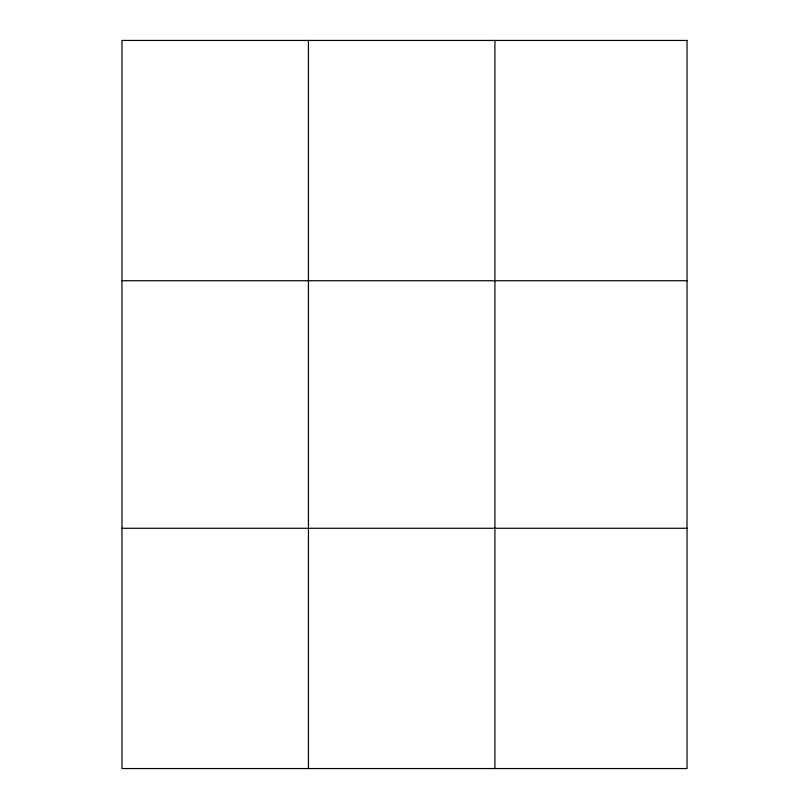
<?xml version="1.0" encoding="UTF-8"?>
<svg xmlns="http://www.w3.org/2000/svg" width="809" height="809" viewBox="0 0 809 809"><rect width="100%" height="100%" fill="white"/><g stroke="black" fill="none" stroke-linecap="round" stroke-linejoin="round"><path stroke-width="1.21" d="M308.441 768.55L308.441 40.45M494.906 768.55L494.906 40.45M121.977 280.723L687.023 280.723M121.977 528.277L687.023 528.277M687.023 40.45L687.023 768.55L121.977 768.55L121.977 40.45L687.023 40.45"/></g></svg>
